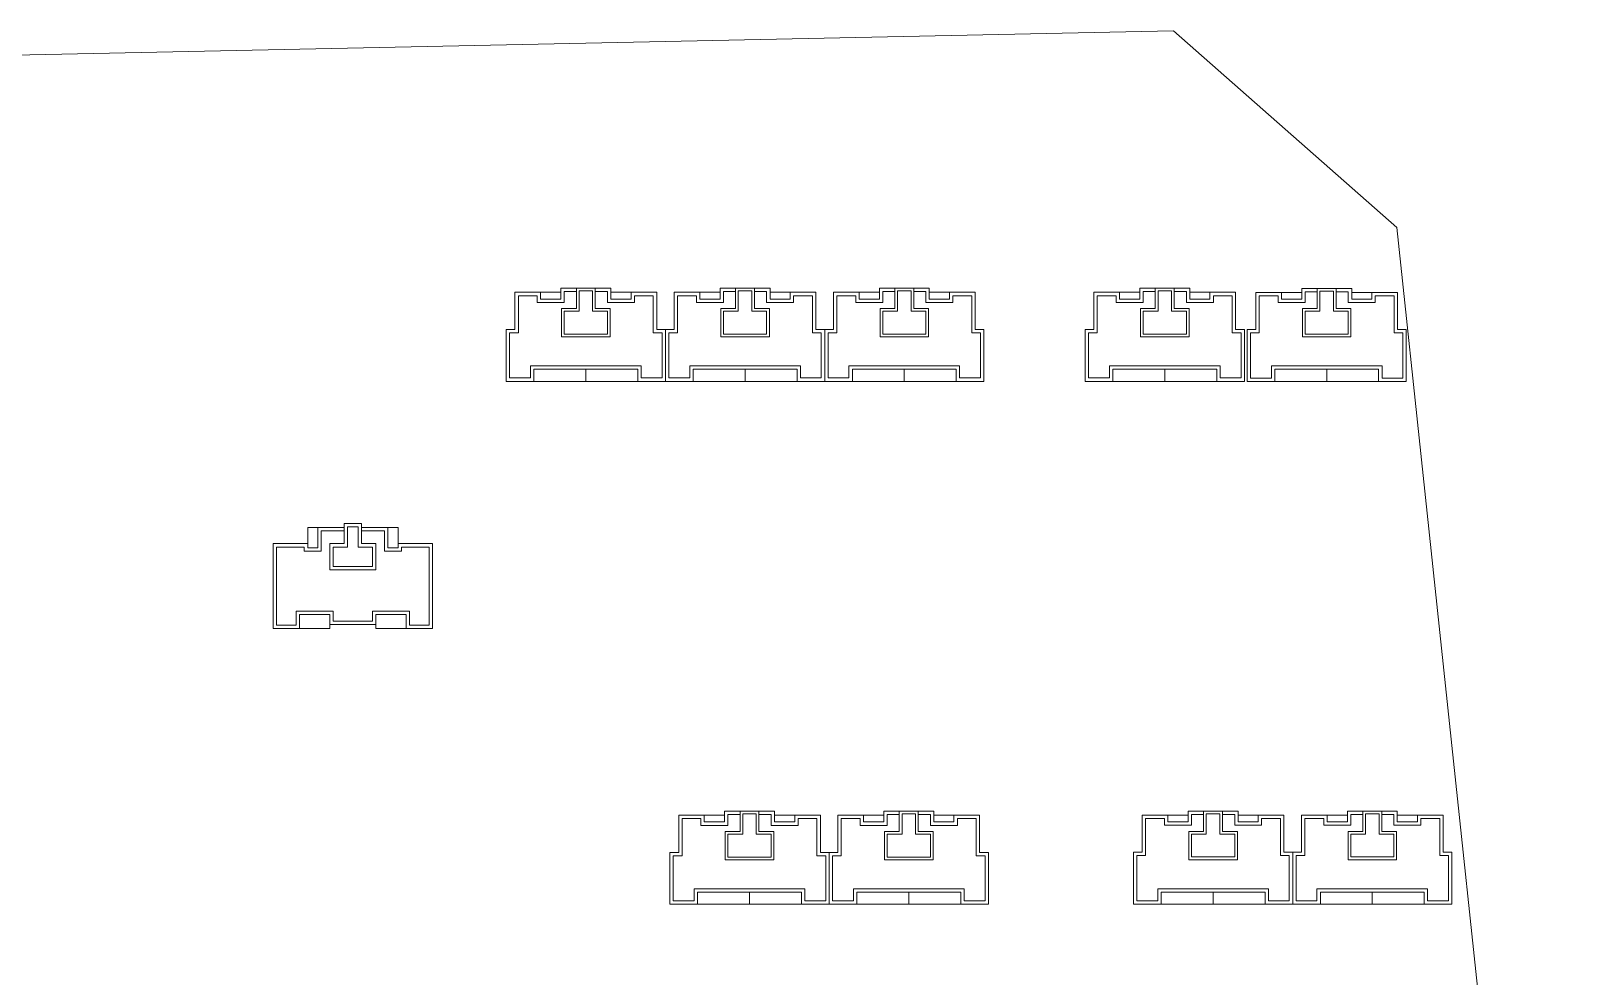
# Model space of a CAD drawing. Extents: x 65861 to 191729, y -16848 to 27649.
# Drawn here: x 134733 to 137016, y -12351 to -10949 of the extents above; entities that cross this region are included whole.
import ezdxf

# ---------------------------------------------------------------- set-up
doc = ezdxf.new("R2010")
doc.units = 0
doc.header["$LTSCALE"] = 1000
doc.header["$MEASUREMENT"] = 0
doc.layers.add('140', color=2, linetype='Continuous', lineweight=5)

msp = doc.modelspace()

# ---------------------------------------------------------------- linework, layer by layer
at = {"layer": '140', "color": 7}
for p, q in [((136426.9, -10949.1), (132238.9, -11037)), ((136757.8, -11240.6), (136426.9, -10949.1)), ((137016.2, -13678.4), (136757.8, -11240.6)), ((135450.9, -11336.8), (135488.9, -11336.8)), ((135450.9, -11391.8), (135450.9, -11336.8)), ((135455.9, -11341.8), (135483.9, -11341.8)), ((135455.9, -11396.8), (135455.9, -11341.8)), ((135483.9, -11341.8), (135483.9, -11351.8)), ((135486.9, -11336.8), (135488.9, -11336.8)), ((135488.9, -11336.8), (135518.9, -11336.8)), ((135488.9, -11336.8), (135488.9, -11346.8)), ((135518.9, -11330.8), (135592.9, -11330.8)), ((135518.9, -11346.8), (135518.9, -11330.8)), ((135523.9, -11335.8), (135541.9, -11335.8)), ((135523.9, -11351.8), (135523.9, -11335.8)), ((135541.9, -11330.8), (135541.9, -11360.8)), ((135565.9, -11334.8), (135545.9, -11334.8)), ((135545.9, -11334.8), (135545.9, -11364.8)), ((135565.9, -11364.8), (135565.9, -11334.8)), ((135569.9, -11360.8), (135569.9, -11330.8)), ((135569.9, -11335.8), (135587.9, -11335.8)), ((135587.9, -11335.8), (135587.9, -11351.8)), ((135592.9, -11330.8), (135592.9, -11346.8)), ((135622.9, -11336.8), (135592.9, -11336.8)), ((135622.9, -11336.8), (135660.9, -11336.8)), ((135622.9, -11346.8), (135622.9, -11336.8)), ((135627.9, -11341.8), (135655.9, -11341.8)), ((135627.9, -11351.8), (135627.9, -11341.8)), ((135655.9, -11341.8), (135655.9, -11396.8)), ((135660.9, -11336.8), (135660.9, -11391.8)), ((135686.9, -11336.8), (135724.9, -11336.8)), ((135686.9, -11391.8), (135686.9, -11336.8)), ((135691.9, -11341.8), (135719.9, -11341.8)), ((135691.9, -11396.8), (135691.9, -11341.8)), ((135719.9, -11341.8), (135719.9, -11351.8)), ((135722.9, -11336.8), (135724.9, -11336.8)), ((135724.9, -11336.8), (135754.9, -11336.8)), ((135724.9, -11336.8), (135724.9, -11346.8)), ((135754.9, -11330.8), (135828.9, -11330.8)), ((135754.9, -11346.8), (135754.9, -11330.8)), ((135759.9, -11335.8), (135777.9, -11335.8)), ((135759.9, -11351.8), (135759.9, -11335.8)), ((135777.9, -11330.8), (135777.9, -11360.8)), ((135801.9, -11334.8), (135781.9, -11334.8)), ((135781.9, -11334.8), (135781.9, -11364.8)), ((135801.9, -11364.8), (135801.9, -11334.8)), ((135805.9, -11360.8), (135805.9, -11330.8)), ((135805.9, -11335.8), (135823.9, -11335.8)), ((135823.9, -11335.8), (135823.9, -11351.8)), ((135828.9, -11330.8), (135828.9, -11346.8)), ((135858.9, -11336.8), (135828.9, -11336.8)), ((135858.9, -11336.8), (135896.9, -11336.8)), ((135858.9, -11346.8), (135858.9, -11336.8)), ((135863.9, -11341.8), (135891.9, -11341.8)), ((135863.9, -11351.8), (135863.9, -11341.8)), ((135891.9, -11341.8), (135891.9, -11396.8)), ((135896.9, -11336.8), (135896.9, -11391.8)), ((135922.9, -11336.8), (135960.9, -11336.8)), ((135922.9, -11391.8), (135922.9, -11336.8)), ((135927.9, -11341.8), (135955.9, -11341.8)), ((135927.9, -11396.8), (135927.9, -11341.8)), ((135955.9, -11341.8), (135955.9, -11351.8)), ((135958.9, -11336.8), (135960.9, -11336.8)), ((135960.9, -11336.8), (135990.9, -11336.8)), ((135960.9, -11336.8), (135960.9, -11346.8)), ((135990.9, -11330.8), (136064.9, -11330.8)), ((135990.9, -11346.8), (135990.9, -11330.8)), ((135995.9, -11335.8), (136013.9, -11335.8)), ((135995.9, -11351.8), (135995.9, -11335.8)), ((136013.9, -11330.8), (136013.9, -11360.8)), ((136037.9, -11334.8), (136017.9, -11334.8)), ((136017.9, -11334.8), (136017.9, -11364.8)), ((136037.9, -11364.8), (136037.9, -11334.8)), ((136041.9, -11360.8), (136041.9, -11330.8)), ((136041.9, -11335.8), (136059.9, -11335.8)), ((136059.9, -11335.8), (136059.9, -11351.8)), ((136064.9, -11330.8), (136064.9, -11346.8)), ((136094.9, -11336.8), (136064.9, -11336.8)), ((136094.9, -11336.8), (136132.9, -11336.8)), ((136094.9, -11346.8), (136094.9, -11336.8)), ((136099.9, -11341.8), (136127.9, -11341.8)), ((136099.9, -11351.8), (136099.9, -11341.8)), ((136127.9, -11341.8), (136127.9, -11396.8)), ((136132.9, -11336.8), (136132.9, -11391.8)), ((136308.9, -11336.8), (136346.9, -11336.8)), ((136308.9, -11391.8), (136308.9, -11336.8)), ((136313.9, -11341.8), (136341.9, -11341.8)), ((136313.9, -11396.8), (136313.9, -11341.8)), ((136341.9, -11341.8), (136341.9, -11351.8)), ((136344.9, -11336.8), (136346.9, -11336.8)), ((136346.9, -11336.8), (136376.9, -11336.8)), ((136346.9, -11336.8), (136346.9, -11346.8)), ((136376.9, -11330.8), (136450.9, -11330.8)), ((136376.9, -11346.8), (136376.9, -11330.8)), ((136381.9, -11335.8), (136399.9, -11335.8)), ((136381.9, -11351.8), (136381.9, -11335.8)), ((136399.9, -11330.8), (136399.9, -11360.8)), ((136423.9, -11334.8), (136403.9, -11334.8)), ((136403.9, -11334.8), (136403.9, -11364.8)), ((136423.9, -11364.8), (136423.9, -11334.8)), ((136427.9, -11360.8), (136427.9, -11330.8)), ((136427.9, -11335.8), (136445.9, -11335.8)), ((136445.9, -11335.8), (136445.9, -11351.8)), ((136450.9, -11330.8), (136450.9, -11346.8)), ((136480.9, -11336.8), (136450.9, -11336.8)), ((136480.9, -11336.8), (136518.9, -11336.8)), ((136480.9, -11346.8), (136480.9, -11336.8)), ((136485.9, -11341.8), (136513.9, -11341.8)), ((136485.9, -11351.8), (136485.9, -11341.8)), ((136513.9, -11341.8), (136513.9, -11396.8)), ((136518.9, -11336.8), (136518.9, -11391.8)), ((136548.9, -11336.9), (136586.9, -11336.9)), ((136548.9, -11391.9), (136548.9, -11336.9)), ((136553.9, -11341.9), (136581.9, -11341.9)), ((136553.9, -11396.9), (136553.9, -11341.9)), ((136581.9, -11341.9), (136581.9, -11351.9)), ((136584.9, -11336.9), (136586.9, -11336.9)), ((136586.9, -11336.9), (136616.9, -11336.9)), ((136586.9, -11336.9), (136586.9, -11346.9)), ((136616.9, -11330.9), (136690.9, -11330.9)), ((136616.9, -11346.9), (136616.9, -11330.9)), ((136621.9, -11335.9), (136639.9, -11335.9)), ((136621.9, -11351.9), (136621.9, -11335.9)), ((136639.9, -11330.9), (136639.9, -11360.9)), ((136663.9, -11334.9), (136643.9, -11334.9)), ((136643.9, -11334.9), (136643.9, -11364.9)), ((136663.9, -11364.9), (136663.9, -11334.9)), ((136667.9, -11360.9), (136667.9, -11330.9)), ((136667.9, -11335.9), (136685.9, -11335.9)), ((136685.9, -11335.9), (136685.9, -11351.9)), ((136690.9, -11330.9), (136690.9, -11346.9)), ((136720.9, -11336.9), (136690.9, -11336.9)), ((136720.9, -11336.9), (136758.9, -11336.9)), ((136720.9, -11346.9), (136720.9, -11336.9)), ((136725.9, -11341.9), (136753.9, -11341.9)), ((136725.9, -11351.9), (136725.9, -11341.9)), ((136753.9, -11341.9), (136753.9, -11396.9)), ((136758.9, -11336.9), (136758.9, -11391.9)), ((135483.9, -11351.8), (135523.9, -11351.8)), ((135488.9, -11346.8), (135518.9, -11346.8)), ((135519.9, -11360.8), (135519.9, -11402.8)), ((135541.9, -11360.8), (135519.9, -11360.8)), ((135523.9, -11364.8), (135523.9, -11398.8)), ((135545.9, -11364.8), (135523.9, -11364.8)), ((135587.9, -11364.8), (135565.9, -11364.8)), ((135591.9, -11360.8), (135569.9, -11360.8)), ((135587.9, -11351.8), (135627.9, -11351.8)), ((135587.9, -11398.8), (135587.9, -11364.8)), ((135591.9, -11402.8), (135591.9, -11360.8)), ((135592.9, -11346.8), (135622.9, -11346.8)), ((135719.9, -11351.8), (135759.9, -11351.8)), ((135724.9, -11346.8), (135754.9, -11346.8)), ((135755.9, -11360.8), (135755.9, -11402.8)), ((135777.9, -11360.8), (135755.9, -11360.8)), ((135759.9, -11364.8), (135759.9, -11398.8)), ((135781.9, -11364.8), (135759.9, -11364.8)), ((135823.9, -11364.8), (135801.9, -11364.8)), ((135827.9, -11360.8), (135805.9, -11360.8)), ((135823.9, -11351.8), (135863.9, -11351.8)), ((135823.9, -11398.8), (135823.9, -11364.8)), ((135827.9, -11402.8), (135827.9, -11360.8)), ((135828.9, -11346.8), (135858.9, -11346.8)), ((135955.9, -11351.8), (135995.9, -11351.8)), ((135960.9, -11346.8), (135990.9, -11346.8)), ((135991.9, -11360.8), (135991.9, -11402.8)), ((136013.9, -11360.8), (135991.9, -11360.8)), ((135995.9, -11364.8), (135995.9, -11398.8)), ((136017.9, -11364.8), (135995.9, -11364.8)), ((136059.9, -11364.8), (136037.9, -11364.8)), ((136063.9, -11360.8), (136041.9, -11360.8)), ((136059.9, -11351.8), (136099.9, -11351.8)), ((136059.9, -11398.8), (136059.9, -11364.8)), ((136063.9, -11402.8), (136063.9, -11360.8)), ((136064.9, -11346.8), (136094.9, -11346.8)), ((136341.9, -11351.8), (136381.9, -11351.8)), ((136346.9, -11346.8), (136376.9, -11346.8)), ((136377.9, -11360.8), (136377.9, -11402.8)), ((136399.9, -11360.8), (136377.9, -11360.8)), ((136381.9, -11364.8), (136381.9, -11398.8)), ((136403.9, -11364.8), (136381.9, -11364.8)), ((136445.9, -11364.8), (136423.9, -11364.8)), ((136449.9, -11360.8), (136427.9, -11360.8)), ((136445.9, -11351.8), (136485.9, -11351.8)), ((136445.9, -11398.8), (136445.9, -11364.8)), ((136449.9, -11402.8), (136449.9, -11360.8)), ((136450.9, -11346.8), (136480.9, -11346.8)), ((136581.9, -11351.9), (136621.9, -11351.9)), ((136586.9, -11346.9), (136616.9, -11346.9)), ((136617.9, -11360.9), (136617.9, -11402.9)), ((136639.9, -11360.9), (136617.9, -11360.9)), ((136621.9, -11364.9), (136621.9, -11398.9)), ((136643.9, -11364.9), (136621.9, -11364.9)), ((136685.9, -11364.9), (136663.9, -11364.9)), ((136689.9, -11360.9), (136667.9, -11360.9)), ((136685.9, -11351.9), (136725.9, -11351.9)), ((136685.9, -11398.9), (136685.9, -11364.9)), ((136689.9, -11402.9), (136689.9, -11360.9)), ((136690.9, -11346.9), (136720.9, -11346.9)), ((135437.9, -11391.8), (135450.9, -11391.8)), ((135437.9, -11468.8), (135437.9, -11391.8)), ((135442.9, -11396.8), (135455.9, -11396.8)), ((135442.9, -11463.8), (135442.9, -11396.8)), ((135519.9, -11401.8), (135519.9, -11402.8)), ((135519.9, -11402.8), (135591.9, -11402.8)), ((135523.9, -11398.8), (135587.9, -11398.8)), ((135590.9, -11402.8), (135591.9, -11402.8)), ((135655.9, -11396.8), (135668.9, -11396.8)), ((135660.9, -11391.8), (135673.9, -11391.8)), ((135668.9, -11396.8), (135668.9, -11463.8)), ((135673.9, -11391.8), (135673.9, -11468.8)), ((135673.9, -11391.8), (135686.9, -11391.8)), ((135673.9, -11468.8), (135673.9, -11391.8)), ((135678.9, -11396.8), (135691.9, -11396.8)), ((135678.9, -11463.8), (135678.9, -11396.8)), ((135755.9, -11401.8), (135755.9, -11402.8)), ((135755.9, -11402.8), (135827.9, -11402.8)), ((135759.9, -11398.8), (135823.9, -11398.8)), ((135826.9, -11402.8), (135827.9, -11402.8)), ((135891.9, -11396.8), (135904.9, -11396.8)), ((135896.9, -11391.8), (135909.9, -11391.8)), ((135904.9, -11396.8), (135904.9, -11463.8)), ((135909.9, -11391.8), (135909.9, -11468.8)), ((135909.9, -11391.8), (135922.9, -11391.8)), ((135909.9, -11468.8), (135909.9, -11391.8)), ((135914.9, -11396.8), (135927.9, -11396.8)), ((135914.9, -11463.8), (135914.9, -11396.8)), ((135991.9, -11401.8), (135991.9, -11402.8)), ((135991.9, -11402.8), (136063.9, -11402.8)), ((135995.9, -11398.8), (136059.9, -11398.8)), ((136062.9, -11402.8), (136063.9, -11402.8)), ((136127.9, -11396.8), (136140.9, -11396.8)), ((136132.9, -11391.8), (136145.9, -11391.8)), ((136140.9, -11396.8), (136140.9, -11463.8)), ((136145.9, -11391.8), (136145.9, -11468.8)), ((136295.9, -11391.8), (136308.9, -11391.8)), ((136295.9, -11468.8), (136295.9, -11391.8)), ((136300.9, -11396.8), (136313.9, -11396.8)), ((136300.9, -11463.8), (136300.9, -11396.8)), ((136377.9, -11401.8), (136377.9, -11402.8)), ((136377.9, -11402.8), (136449.9, -11402.8)), ((136381.9, -11398.8), (136445.9, -11398.8)), ((136448.9, -11402.8), (136449.9, -11402.8)), ((136513.9, -11396.8), (136526.9, -11396.8)), ((136518.9, -11391.8), (136531.9, -11391.8)), ((136526.9, -11396.8), (136526.9, -11463.8)), ((136531.9, -11391.8), (136531.9, -11468.8)), ((136535.9, -11391.9), (136548.9, -11391.9)), ((136535.9, -11468.9), (136535.9, -11391.9)), ((136540.9, -11396.9), (136553.9, -11396.9)), ((136540.9, -11463.9), (136540.9, -11396.9)), ((136617.9, -11401.9), (136617.9, -11402.9)), ((136617.9, -11402.9), (136689.9, -11402.9)), ((136621.9, -11398.9), (136685.9, -11398.9)), ((136688.9, -11402.9), (136689.9, -11402.9)), ((136753.9, -11396.9), (136766.9, -11396.9)), ((136758.9, -11391.9), (136771.9, -11391.9)), ((136766.9, -11396.9), (136766.9, -11463.9)), ((136771.9, -11391.9), (136771.9, -11468.9)), ((135473.9, -11445.8), (135473.9, -11463.8)), ((135555.9, -11445.8), (135473.9, -11445.8)), ((135478.9, -11450.8), (135478.9, -11468.8)), ((135555.9, -11450.8), (135478.9, -11450.8)), ((135637.9, -11445.8), (135555.9, -11445.8)), ((135632.9, -11450.8), (135555.9, -11450.8)), ((135555.9, -11450.8), (135555.9, -11468.8)), ((135632.9, -11468.8), (135632.9, -11450.8)), ((135637.9, -11463.8), (135637.9, -11445.8)), ((135709.9, -11445.8), (135709.9, -11463.8)), ((135791.9, -11445.8), (135709.9, -11445.8)), ((135714.9, -11450.8), (135714.9, -11468.8)), ((135791.9, -11450.8), (135714.9, -11450.8)), ((135873.9, -11445.8), (135791.9, -11445.8)), ((135868.9, -11450.8), (135791.9, -11450.8)), ((135791.9, -11450.8), (135791.9, -11468.8)), ((135868.9, -11468.8), (135868.9, -11450.8)), ((135873.9, -11463.8), (135873.9, -11445.8)), ((135945.9, -11445.8), (135945.9, -11463.8)), ((136027.9, -11445.8), (135945.9, -11445.8)), ((135950.9, -11450.8), (135950.9, -11468.8)), ((136027.9, -11450.8), (135950.9, -11450.8)), ((136109.9, -11445.8), (136027.9, -11445.8)), ((136104.9, -11450.8), (136027.9, -11450.8)), ((136027.9, -11450.8), (136027.9, -11468.8)), ((136104.9, -11468.8), (136104.9, -11450.8)), ((136109.9, -11463.8), (136109.9, -11445.8)), ((136331.9, -11445.8), (136331.9, -11463.8)), ((136413.9, -11445.8), (136331.9, -11445.8)), ((136336.9, -11450.8), (136336.9, -11468.8)), ((136413.9, -11450.8), (136336.9, -11450.8)), ((136495.9, -11445.8), (136413.9, -11445.8)), ((136490.9, -11450.8), (136413.9, -11450.8)), ((136413.9, -11450.8), (136413.9, -11468.8)), ((136490.9, -11468.8), (136490.9, -11450.8)), ((136495.9, -11463.8), (136495.9, -11445.8)), ((136571.9, -11445.9), (136571.9, -11463.9)), ((136653.9, -11445.9), (136571.9, -11445.9)), ((136576.9, -11450.9), (136576.9, -11468.9)), ((136653.9, -11450.9), (136576.9, -11450.9)), ((136735.9, -11445.9), (136653.9, -11445.9)), ((136730.9, -11450.9), (136653.9, -11450.9)), ((136653.9, -11450.9), (136653.9, -11468.9)), ((136730.9, -11468.9), (136730.9, -11450.9)), ((136735.9, -11463.9), (136735.9, -11445.9)), ((135478.9, -11468.8), (135437.9, -11468.8)), ((135473.9, -11463.8), (135442.9, -11463.8)), ((135555.9, -11468.8), (135478.9, -11468.8)), ((135555.9, -11468.8), (135632.9, -11468.8)), ((135673.9, -11468.8), (135632.9, -11468.8)), ((135668.9, -11463.8), (135637.9, -11463.8)), ((135714.9, -11468.8), (135673.9, -11468.8)), ((135709.9, -11463.8), (135678.9, -11463.8)), ((135791.9, -11468.8), (135714.9, -11468.8)), ((135791.9, -11468.8), (135868.9, -11468.8)), ((135909.9, -11468.8), (135868.9, -11468.8)), ((135904.9, -11463.8), (135873.9, -11463.8)), ((135950.9, -11468.8), (135909.9, -11468.8)), ((135945.9, -11463.8), (135914.9, -11463.8)), ((136027.9, -11468.8), (135950.9, -11468.8)), ((136027.9, -11468.8), (136104.9, -11468.8)), ((136145.9, -11468.8), (136104.9, -11468.8)), ((136140.9, -11463.8), (136109.9, -11463.8)), ((136336.9, -11468.8), (136295.9, -11468.8)), ((136331.9, -11463.8), (136300.9, -11463.8)), ((136413.9, -11468.8), (136336.9, -11468.8)), ((136413.9, -11468.8), (136490.9, -11468.8)), ((136531.9, -11468.8), (136490.9, -11468.8)), ((136526.9, -11463.8), (136495.9, -11463.8)), ((136576.9, -11468.9), (136535.9, -11468.9)), ((136571.9, -11463.9), (136540.9, -11463.9)), ((136653.9, -11468.9), (136576.9, -11468.9)), ((136653.9, -11468.9), (136730.9, -11468.9)), ((136771.9, -11468.9), (136730.9, -11468.9)), ((136766.9, -11463.9), (136735.9, -11463.9)), ((135143.7, -11685.4), (135158.7, -11685.4)), ((135143.7, -11709.4), (135143.7, -11685.4)), ((135158.7, -11685.4), (135158.7, -11715.4)), ((135197.7, -11685.4), (135158.7, -11685.4)), ((135197.7, -11679.4), (135197.7, -11685.4)), ((135223.7, -11679.4), (135197.7, -11679.4)), ((135197.7, -11685.4), (135197.7, -11709.4)), ((135202.7, -11684.4), (135202.7, -11685.4)), ((135218.7, -11684.4), (135202.7, -11684.4)), ((135202.7, -11685.4), (135202.7, -11714.4)), ((135218.7, -11714.4), (135218.7, -11684.4)), ((135223.7, -11685.4), (135223.7, -11679.4)), ((135223.7, -11709.4), (135223.7, -11679.4)), ((135262.7, -11685.4), (135223.7, -11685.4)), ((135277.7, -11685.4), (135262.7, -11685.4)), ((135262.7, -11715.4), (135262.7, -11685.4)), ((135277.7, -11709.4), (135277.7, -11685.4)), ((135092.7, -11709.4), (135092.7, -11835.4)), ((135125.7, -11709.4), (135092.7, -11709.4)), ((135143.7, -11709.4), (135125.7, -11709.4)), ((135143.7, -11715.4), (135143.7, -11709.4)), ((135163.7, -11690.4), (135163.7, -11720.4)), ((135197.7, -11690.4), (135163.7, -11690.4)), ((135176.7, -11709.4), (135176.7, -11748.4)), ((135197.7, -11709.4), (135176.7, -11709.4)), ((135257.7, -11690.4), (135223.7, -11690.4)), ((135244.7, -11709.4), (135223.7, -11709.4)), ((135244.7, -11748.4), (135244.7, -11709.4)), ((135257.7, -11720.4), (135257.7, -11690.4)), ((135277.7, -11709.4), (135277.7, -11715.4)), ((135295.7, -11709.4), (135277.7, -11709.4)), ((135328.7, -11709.4), (135295.7, -11709.4)), ((135328.7, -11835.4), (135328.7, -11709.4)), ((135097.7, -11714.4), (135097.7, -11830.4)), ((135125.7, -11714.4), (135097.7, -11714.4)), ((135138.7, -11714.4), (135125.7, -11714.4)), ((135138.7, -11720.4), (135138.7, -11714.4)), ((135163.7, -11720.4), (135138.7, -11720.4)), ((135158.7, -11715.4), (135143.7, -11715.4)), ((135181.7, -11714.4), (135181.7, -11743.4)), ((135202.7, -11714.4), (135181.7, -11714.4)), ((135239.7, -11714.4), (135218.7, -11714.4)), ((135239.7, -11743.4), (135239.7, -11714.4)), ((135282.7, -11720.4), (135257.7, -11720.4)), ((135277.7, -11715.4), (135262.7, -11715.4)), ((135282.7, -11714.4), (135282.7, -11720.4)), ((135295.7, -11714.4), (135282.7, -11714.4)), ((135323.7, -11714.4), (135295.7, -11714.4)), ((135323.7, -11830.4), (135323.7, -11714.4)), ((135176.7, -11748.4), (135244.7, -11748.4)), ((135181.7, -11743.4), (135239.7, -11743.4)), ((135126.7, -11809.4), (135181.7, -11809.4)), ((135126.7, -11830.4), (135126.7, -11809.4)), ((135131.7, -11814.4), (135176.7, -11814.4)), ((135131.7, -11835.4), (135131.7, -11814.4)), ((135176.7, -11814.4), (135176.7, -11829.4)), ((135181.7, -11809.4), (135181.7, -11824.4)), ((135181.7, -11824.4), (135210.7, -11824.4)), ((135210.7, -11824.4), (135239.7, -11824.4)), ((135239.7, -11809.4), (135294.7, -11809.4)), ((135239.7, -11824.4), (135239.7, -11809.4)), ((135244.7, -11814.4), (135289.7, -11814.4)), ((135244.7, -11829.4), (135244.7, -11814.4)), ((135289.7, -11814.4), (135289.7, -11835.4)), ((135294.7, -11809.4), (135294.7, -11830.4)), ((135092.7, -11835.4), (135131.7, -11835.4)), ((135097.7, -11830.4), (135126.7, -11830.4)), ((135131.7, -11835.4), (135176.7, -11835.4)), ((135176.7, -11835.4), (135176.7, -11829.4)), ((135176.7, -11829.4), (135210.7, -11829.4)), ((135210.7, -11829.4), (135244.7, -11829.4)), ((135244.7, -11835.4), (135244.7, -11829.4)), ((135289.7, -11835.4), (135244.7, -11835.4)), ((135289.7, -11835.4), (135328.7, -11835.4)), ((135294.7, -11830.4), (135323.7, -11830.4)), ((135693.5, -12112), (135731.5, -12112)), ((135693.5, -12167), (135693.5, -12112)), ((135698.5, -12117), (135726.5, -12117)), ((135698.5, -12172), (135698.5, -12117)), ((135726.5, -12117), (135726.5, -12127)), ((135729.5, -12112), (135731.5, -12112)), ((135731.5, -12112), (135761.5, -12112)), ((135731.5, -12112), (135731.5, -12122)), ((135761.5, -12106), (135835.5, -12106)), ((135761.5, -12122), (135761.5, -12106)), ((135766.5, -12111), (135784.5, -12111)), ((135766.5, -12127), (135766.5, -12111)), ((135784.5, -12106), (135784.5, -12136)), ((135808.5, -12110), (135788.5, -12110)), ((135788.5, -12110), (135788.5, -12140)), ((135808.5, -12140), (135808.5, -12110)), ((135812.5, -12136), (135812.5, -12106)), ((135812.5, -12111), (135830.5, -12111)), ((135830.5, -12111), (135830.5, -12127)), ((135835.5, -12106), (135835.5, -12122)), ((135865.5, -12112), (135835.5, -12112)), ((135865.5, -12112), (135903.5, -12112)), ((135865.5, -12122), (135865.5, -12112)), ((135870.5, -12117), (135898.5, -12117)), ((135870.5, -12127), (135870.5, -12117)), ((135898.5, -12117), (135898.5, -12172)), ((135903.5, -12112), (135903.5, -12167)), ((135929.5, -12112), (135967.5, -12112)), ((135929.5, -12167), (135929.5, -12112)), ((135934.5, -12117), (135962.5, -12117)), ((135934.5, -12172), (135934.5, -12117)), ((135962.5, -12117), (135962.5, -12127)), ((135965.5, -12112), (135967.5, -12112)), ((135967.5, -12112), (135997.5, -12112)), ((135967.5, -12112), (135967.5, -12122)), ((135997.5, -12106), (136071.5, -12106)), ((135997.5, -12122), (135997.5, -12106)), ((136002.5, -12111), (136020.5, -12111)), ((136002.5, -12127), (136002.5, -12111)), ((136020.5, -12106), (136020.5, -12136)), ((136044.5, -12110), (136024.5, -12110)), ((136024.5, -12110), (136024.5, -12140)), ((136044.5, -12140), (136044.5, -12110)), ((136048.5, -12136), (136048.5, -12106)), ((136048.5, -12111), (136066.5, -12111)), ((136066.5, -12111), (136066.5, -12127)), ((136071.5, -12106), (136071.5, -12122)), ((136101.5, -12112), (136071.5, -12112)), ((136101.5, -12112), (136139.5, -12112)), ((136101.5, -12122), (136101.5, -12112)), ((136106.5, -12117), (136134.5, -12117)), ((136106.5, -12127), (136106.5, -12117)), ((136134.5, -12117), (136134.5, -12172)), ((136139.5, -12112), (136139.5, -12167)), ((136380.5, -12111.9), (136418.5, -12111.9)), ((136380.5, -12166.9), (136380.5, -12111.9)), ((136385.5, -12116.9), (136413.5, -12116.9)), ((136385.5, -12171.9), (136385.5, -12116.9)), ((136413.5, -12116.9), (136413.5, -12126.9)), ((136416.5, -12111.9), (136418.5, -12111.9)), ((136418.5, -12111.9), (136448.5, -12111.9)), ((136418.5, -12111.9), (136418.5, -12121.9)), ((136418.5, -12121.9), (136448.5, -12121.9)), ((136448.5, -12105.9), (136522.5, -12105.9)), ((136448.5, -12121.9), (136448.5, -12105.9)), ((136453.5, -12110.9), (136471.5, -12110.9)), ((136453.5, -12126.9), (136453.5, -12110.9)), ((136471.5, -12105.9), (136471.5, -12135.9)), ((136495.5, -12109.9), (136475.5, -12109.9)), ((136475.5, -12109.9), (136475.5, -12139.9)), ((136495.5, -12139.9), (136495.5, -12109.9)), ((136499.5, -12135.9), (136499.5, -12105.9)), ((136499.5, -12110.9), (136517.5, -12110.9)), ((136517.5, -12110.9), (136517.5, -12126.9)), ((136522.5, -12105.9), (136522.5, -12121.9)), ((136552.5, -12111.9), (136522.5, -12111.9)), ((136522.5, -12121.9), (136552.5, -12121.9)), ((136552.5, -12111.9), (136590.5, -12111.9)), ((136552.5, -12121.9), (136552.5, -12111.9)), ((136557.5, -12116.9), (136585.5, -12116.9)), ((136557.5, -12126.9), (136557.5, -12116.9)), ((136585.5, -12116.9), (136585.5, -12171.9)), ((136590.5, -12111.9), (136590.5, -12166.9)), ((136616.5, -12111.9), (136654.5, -12111.9)), ((136616.5, -12166.9), (136616.5, -12111.9)), ((136621.5, -12116.9), (136649.5, -12116.9)), ((136621.5, -12171.9), (136621.5, -12116.9)), ((136649.5, -12116.9), (136649.5, -12126.9)), ((136652.5, -12111.9), (136654.5, -12111.9)), ((136654.5, -12111.9), (136684.5, -12111.9)), ((136654.5, -12111.9), (136654.5, -12121.9)), ((136654.5, -12121.9), (136684.5, -12121.9)), ((136684.5, -12105.9), (136758.5, -12105.9)), ((136684.5, -12121.9), (136684.5, -12105.9)), ((136689.5, -12110.9), (136707.5, -12110.9)), ((136689.5, -12126.9), (136689.5, -12110.9)), ((136707.5, -12105.9), (136707.5, -12135.9)), ((136731.5, -12109.9), (136711.5, -12109.9)), ((136711.5, -12109.9), (136711.5, -12139.9)), ((136731.5, -12139.9), (136731.5, -12109.9)), ((136735.5, -12135.9), (136735.5, -12105.9)), ((136735.5, -12110.9), (136753.5, -12110.9)), ((136753.5, -12110.9), (136753.5, -12126.9)), ((136758.5, -12105.9), (136758.5, -12121.9)), ((136788.5, -12111.9), (136758.5, -12111.9)), ((136758.5, -12121.9), (136788.5, -12121.9)), ((136788.5, -12111.9), (136826.5, -12111.9)), ((136788.5, -12121.9), (136788.5, -12111.9)), ((136793.5, -12116.9), (136821.5, -12116.9)), ((136793.5, -12126.9), (136793.5, -12116.9)), ((136821.5, -12116.9), (136821.5, -12171.9)), ((136826.5, -12111.9), (136826.5, -12166.9)), ((135726.5, -12127), (135766.5, -12127)), ((135731.5, -12122), (135761.5, -12122)), ((135762.5, -12136), (135762.5, -12178)), ((135784.5, -12136), (135762.5, -12136)), ((135766.5, -12140), (135766.5, -12174)), ((135788.5, -12140), (135766.5, -12140)), ((135830.5, -12140), (135808.5, -12140)), ((135834.5, -12136), (135812.5, -12136)), ((135830.5, -12127), (135870.5, -12127)), ((135830.5, -12174), (135830.5, -12140)), ((135834.5, -12178), (135834.5, -12136)), ((135835.5, -12122), (135865.5, -12122)), ((135962.5, -12127), (136002.5, -12127)), ((135967.5, -12122), (135997.5, -12122)), ((135998.5, -12136), (135998.5, -12178)), ((136020.5, -12136), (135998.5, -12136)), ((136002.5, -12140), (136002.5, -12174)), ((136024.5, -12140), (136002.5, -12140)), ((136066.5, -12140), (136044.5, -12140)), ((136070.5, -12136), (136048.5, -12136)), ((136066.5, -12127), (136106.5, -12127)), ((136066.5, -12174), (136066.5, -12140)), ((136070.5, -12178), (136070.5, -12136)), ((136071.5, -12122), (136101.5, -12122)), ((136413.5, -12126.9), (136453.5, -12126.9)), ((136449.5, -12135.9), (136449.5, -12177.9)), ((136471.5, -12135.9), (136449.5, -12135.9)), ((136453.5, -12139.9), (136453.5, -12173.9)), ((136475.5, -12139.9), (136453.5, -12139.9)), ((136517.5, -12139.9), (136495.5, -12139.9)), ((136521.5, -12135.9), (136499.5, -12135.9)), ((136517.5, -12126.9), (136557.5, -12126.9)), ((136517.5, -12173.9), (136517.5, -12139.9)), ((136521.5, -12177.9), (136521.5, -12135.9)), ((136649.5, -12126.9), (136689.5, -12126.9)), ((136685.5, -12135.9), (136685.5, -12177.9)), ((136707.5, -12135.9), (136685.5, -12135.9)), ((136689.5, -12139.9), (136689.5, -12173.9)), ((136711.5, -12139.9), (136689.5, -12139.9)), ((136753.5, -12139.9), (136731.5, -12139.9)), ((136757.5, -12135.9), (136735.5, -12135.9)), ((136753.5, -12126.9), (136793.5, -12126.9)), ((136753.5, -12173.9), (136753.5, -12139.9)), ((136757.5, -12177.9), (136757.5, -12135.9)), ((135680.5, -12167), (135693.5, -12167)), ((135680.5, -12244), (135680.5, -12167)), ((135903.5, -12167), (135916.5, -12167)), ((135916.5, -12167), (135916.5, -12244)), ((135916.5, -12167), (135929.5, -12167)), ((135916.5, -12244), (135916.5, -12167)), ((136139.5, -12167), (136152.5, -12167)), ((136152.5, -12167), (136152.5, -12244)), ((136367.5, -12166.9), (136380.5, -12166.9)), ((136367.5, -12243.9), (136367.5, -12166.9)), ((136590.5, -12166.9), (136603.5, -12166.9)), ((136603.5, -12166.9), (136603.5, -12243.9)), ((136603.5, -12166.9), (136616.5, -12166.9)), ((136603.5, -12243.9), (136603.5, -12166.9)), ((136826.5, -12166.9), (136839.5, -12166.9)), ((136839.5, -12166.9), (136839.5, -12243.9)), ((135685.5, -12172), (135698.5, -12172)), ((135685.5, -12239), (135685.5, -12172)), ((135762.5, -12177), (135762.5, -12178)), ((135762.5, -12178), (135834.5, -12178)), ((135766.5, -12174), (135830.5, -12174)), ((135833.5, -12178), (135834.5, -12178)), ((135898.5, -12172), (135911.5, -12172)), ((135911.5, -12172), (135911.5, -12239)), ((135921.5, -12172), (135934.5, -12172)), ((135921.5, -12239), (135921.5, -12172)), ((135998.5, -12177), (135998.5, -12178)), ((135998.5, -12178), (136070.5, -12178)), ((136002.5, -12174), (136066.5, -12174)), ((136069.5, -12178), (136070.5, -12178)), ((136134.5, -12172), (136147.5, -12172)), ((136147.5, -12172), (136147.5, -12239)), ((136372.5, -12171.9), (136385.5, -12171.9)), ((136372.5, -12238.9), (136372.5, -12171.9)), ((136449.5, -12176.9), (136449.5, -12177.9)), ((136449.5, -12177.9), (136521.5, -12177.9)), ((136453.5, -12173.9), (136517.5, -12173.9)), ((136520.5, -12177.9), (136521.5, -12177.9)), ((136585.5, -12171.9), (136598.5, -12171.9)), ((136598.5, -12171.9), (136598.5, -12238.9)), ((136608.5, -12171.9), (136621.5, -12171.9)), ((136608.5, -12238.9), (136608.5, -12171.9)), ((136685.5, -12176.9), (136685.5, -12177.9)), ((136685.5, -12177.9), (136757.5, -12177.9)), ((136689.5, -12173.9), (136753.5, -12173.9)), ((136756.5, -12177.9), (136757.5, -12177.9)), ((136821.5, -12171.9), (136834.5, -12171.9)), ((136834.5, -12171.9), (136834.5, -12238.9)), ((135716.5, -12221), (135716.5, -12239)), ((135798.5, -12221), (135716.5, -12221)), ((135721.5, -12226), (135721.5, -12244)), ((135798.5, -12226), (135721.5, -12226)), ((135880.5, -12221), (135798.5, -12221)), ((135875.5, -12226), (135798.5, -12226)), ((135798.5, -12226), (135798.5, -12244)), ((135875.5, -12244), (135875.5, -12226)), ((135880.5, -12239), (135880.5, -12221)), ((135952.5, -12221), (135952.5, -12239)), ((136034.5, -12221), (135952.5, -12221)), ((135957.5, -12226), (135957.5, -12244)), ((136034.5, -12226), (135957.5, -12226)), ((136116.5, -12221), (136034.5, -12221)), ((136111.5, -12226), (136034.5, -12226)), ((136034.5, -12226), (136034.5, -12244)), ((136111.5, -12244), (136111.5, -12226)), ((136116.5, -12239), (136116.5, -12221)), ((136403.5, -12220.9), (136403.5, -12238.9)), ((136485.5, -12220.9), (136403.5, -12220.9)), ((136408.5, -12225.9), (136408.5, -12243.9)), ((136485.5, -12225.9), (136408.5, -12225.9)), ((136567.5, -12220.9), (136485.5, -12220.9)), ((136562.5, -12225.9), (136485.5, -12225.9)), ((136485.5, -12225.9), (136485.5, -12243.9)), ((136562.5, -12243.9), (136562.5, -12225.9)), ((136567.5, -12238.9), (136567.5, -12220.9)), ((136639.5, -12220.9), (136639.5, -12238.9)), ((136721.5, -12220.9), (136639.5, -12220.9)), ((136644.5, -12225.9), (136644.5, -12243.9)), ((136721.5, -12225.9), (136644.5, -12225.9)), ((136803.5, -12220.9), (136721.5, -12220.9)), ((136798.5, -12225.9), (136721.5, -12225.9)), ((136721.5, -12225.9), (136721.5, -12243.9)), ((136798.5, -12243.9), (136798.5, -12225.9)), ((136803.5, -12238.9), (136803.5, -12220.9)), ((135721.5, -12244), (135680.5, -12244)), ((135716.5, -12239), (135685.5, -12239)), ((135798.5, -12244), (135721.5, -12244)), ((135798.5, -12244), (135875.5, -12244)), ((135916.5, -12244), (135875.5, -12244)), ((135911.5, -12239), (135880.5, -12239)), ((135957.5, -12244), (135916.5, -12244)), ((135952.5, -12239), (135921.5, -12239)), ((136034.5, -12244), (135957.5, -12244)), ((136034.5, -12244), (136111.5, -12244)), ((136152.5, -12244), (136111.5, -12244)), ((136147.5, -12239), (136116.5, -12239)), ((136408.5, -12243.9), (136367.5, -12243.9)), ((136403.5, -12238.9), (136372.5, -12238.9)), ((136485.5, -12243.9), (136408.5, -12243.9)), ((136485.5, -12243.9), (136562.5, -12243.9)), ((136603.5, -12243.9), (136562.5, -12243.9)), ((136598.5, -12238.9), (136567.5, -12238.9)), ((136644.5, -12243.9), (136603.5, -12243.9)), ((136639.5, -12238.9), (136608.5, -12238.9)), ((136721.5, -12243.9), (136644.5, -12243.9)), ((136721.5, -12243.9), (136798.5, -12243.9)), ((136839.5, -12243.9), (136798.5, -12243.9)), ((136834.5, -12238.9), (136803.5, -12238.9))]:
    msp.add_line(p, q, dxfattribs=at)

doc.saveas('drawing.dxf')
